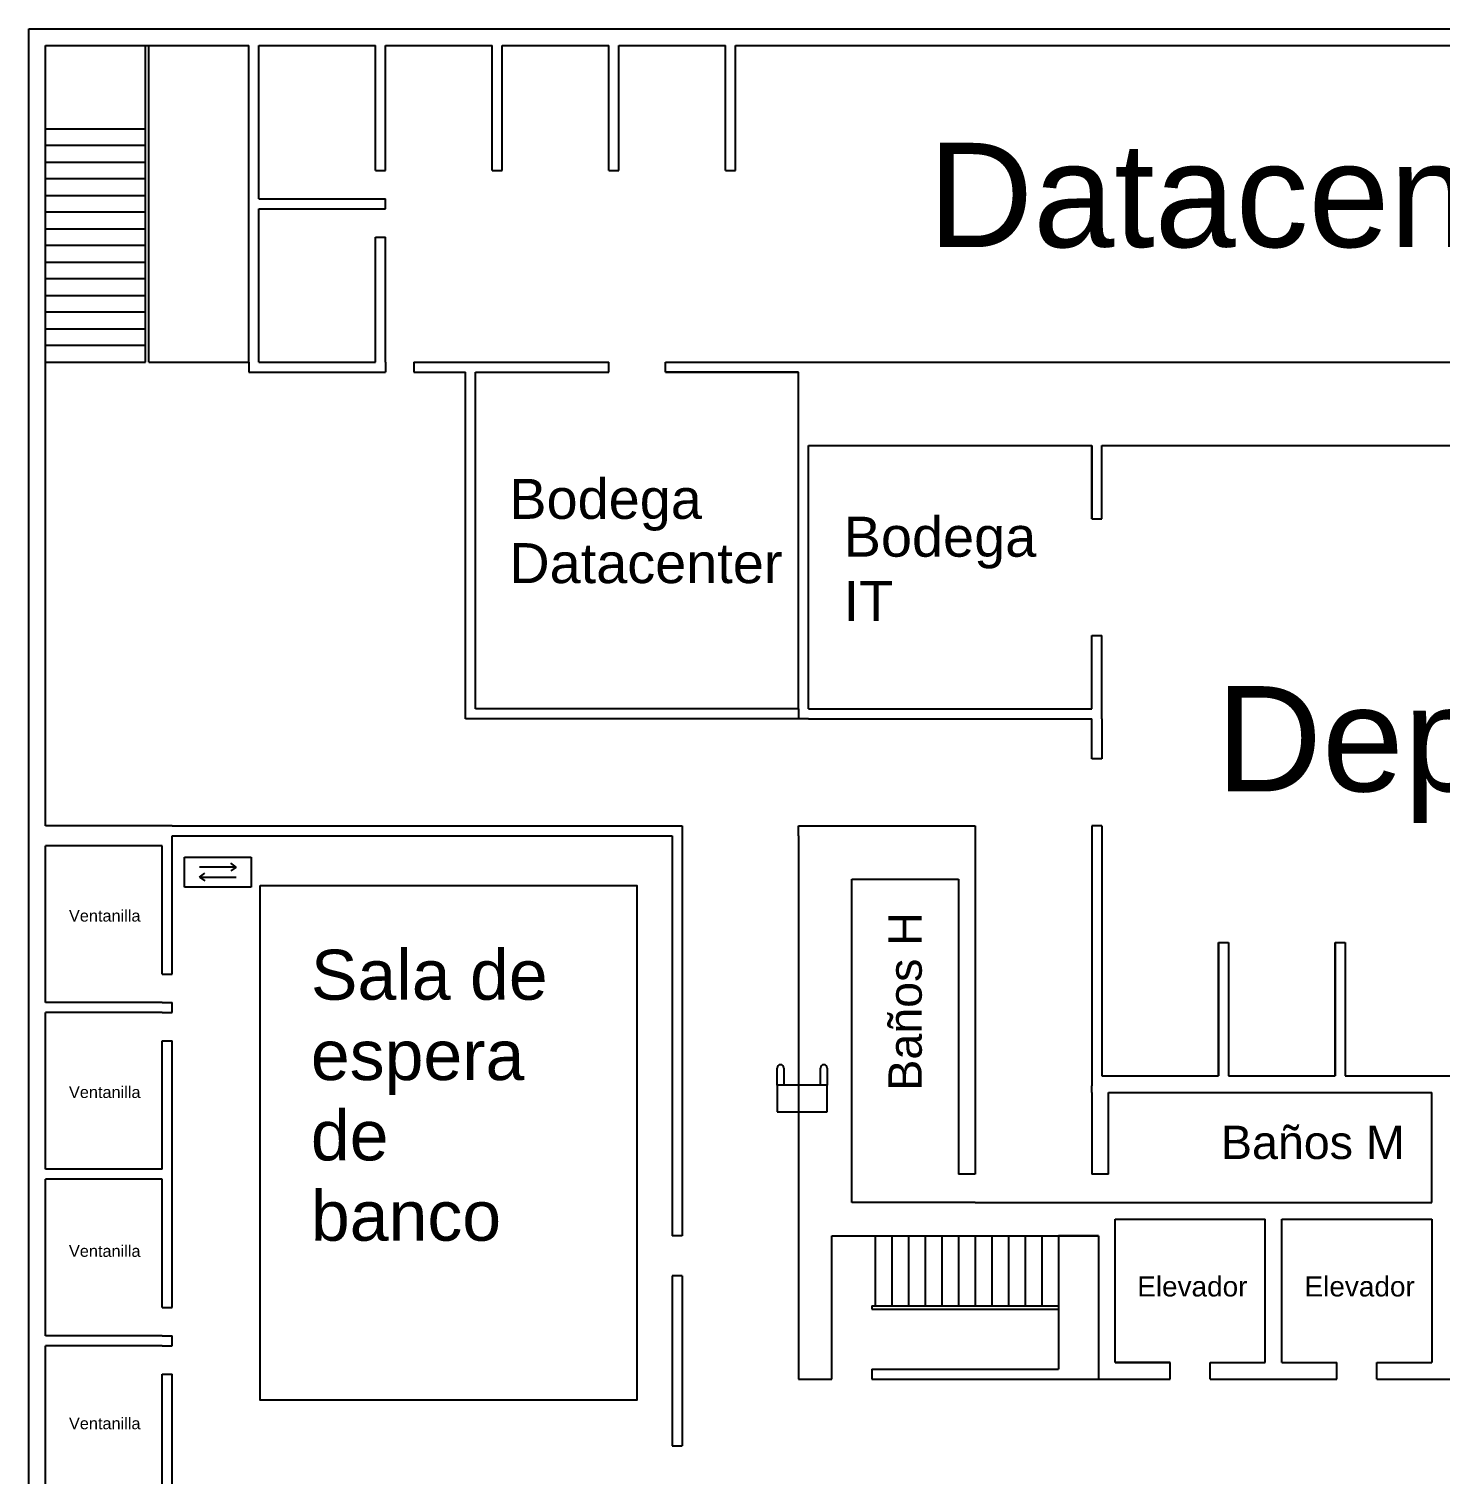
# Model space of a CAD drawing. Header units: millimetres. Extents: x 241 to 740, y 2361 to 4836.
# Drawn here: x 241.21 to 283.56, y 2402.19 to 2445.54 of the extents above; entities that cross this region are included whole.
import ezdxf

# ---------------------------------------------------------------- set-up
doc = ezdxf.new("R2010")
doc.units = ezdxf.units.MM
for name, color, linetype in [('DefaultNetwork', 100, 'Continuous'), ('DefaultTags', 7, 'Continuous'), ('DefaultWalls', 5, 'Continuous'), ('F1', 5, 'Continuous')]:
    doc.layers.add(name, color=color, linetype=linetype)
doc.styles.get("Standard").update_dxf_attribs({"font": 'arial.ttf'})

msp = doc.modelspace()

# ---------------------------------------------------------------- linework, layer by layer
at = {"layer": 'DefaultNetwork', "color": 6}
for p, q in [((245.873, 2419.801), (245.873, 2420.701)), ((245.873, 2420.701), (247.873, 2420.701)), ((247.873, 2420.701), (247.873, 2419.801)), ((247.423, 2420.401), (246.323, 2420.401)), ((247.423, 2420.401), (247.262, 2420.52)), ((247.423, 2420.401), (247.262, 2420.283)), ((247.873, 2419.801), (245.873, 2419.801)), ((246.323, 2420.101), (246.484, 2420.22)), ((246.323, 2420.101), (247.423, 2420.101)), ((246.323, 2420.101), (246.484, 2419.983))]:
    msp.add_line(p, q, dxfattribs=at)
at = {"layer": 'DefaultNetwork'}
for p, q in [((263.663, 2413.853), (263.663, 2414.371)), ((263.863, 2414.371), (263.863, 2413.853)), ((264.963, 2413.853), (264.963, 2414.371)), ((265.163, 2414.371), (265.163, 2413.853)), ((263.663, 2413.853), (263.663, 2413.053)), ((265.163, 2413.853), (263.663, 2413.853)), ((265.163, 2413.053), (265.163, 2413.853)), ((263.663, 2413.053), (265.163, 2413.053))]:
    msp.add_line(p, q, dxfattribs=at)
for centre in [(263.763, 2414.371), (265.063, 2414.371)]:
    msp.add_arc(centre, 0.1, 0, 180, dxfattribs=at)
at = {"layer": 'DefaultWalls'}
for p, q in [((241.207, 2445.541), (441.207, 2445.541)), ((241.207, 2360.541), (241.207, 2445.541)), ((241.207, 2445.541), (441.207, 2445.541)), ((241.207, 2360.541), (241.207, 2445.541)), ((241.207, 2445.541), (441.207, 2445.541)), ((241.207, 2360.541), (241.207, 2445.541)), ((241.207, 2445.541), (441.207, 2445.541)), ((241.207, 2360.541), (241.207, 2445.541)), ((241.707, 2445.041), (247.807, 2445.041)), ((241.707, 2421.641), (241.707, 2445.041)), ((241.707, 2445.041), (247.807, 2445.041)), ((241.707, 2421.641), (241.707, 2445.041)), ((241.707, 2445.041), (247.807, 2445.041)), ((241.707, 2421.641), (241.707, 2445.041)), ((241.707, 2445.041), (247.807, 2445.041)), ((244.707, 2435.541), (244.707, 2445.041)), ((244.707, 2435.541), (244.707, 2445.041)), ((244.707, 2435.541), (244.707, 2445.041)), ((244.707, 2435.541), (244.707, 2445.041)), ((244.807, 2435.541), (244.807, 2445.041)), ((244.807, 2435.541), (244.807, 2445.041)), ((244.807, 2435.541), (244.807, 2445.041)), ((244.807, 2435.541), (244.807, 2445.041)), ((247.807, 2435.541), (247.807, 2445.041)), ((247.807, 2435.541), (247.807, 2445.041)), ((247.807, 2435.541), (247.807, 2445.041)), ((247.807, 2435.541), (247.807, 2445.041)), ((241.707, 2442.041), (241.707, 2442.541)), ((241.707, 2442.541), (244.707, 2442.541)), ((241.707, 2442.041), (241.707, 2442.541)), ((241.707, 2442.541), (244.707, 2442.541)), ((241.707, 2442.041), (241.707, 2442.541)), ((241.707, 2442.541), (244.707, 2442.541)), ((241.707, 2442.041), (241.707, 2442.541)), ((241.707, 2442.541), (244.707, 2442.541)), ((244.707, 2442.041), (241.707, 2442.041)), ((244.707, 2442.041), (241.707, 2442.041)), ((244.707, 2442.041), (241.707, 2442.041)), ((244.707, 2442.041), (241.707, 2442.041)), ((244.707, 2441.541), (244.707, 2442.041)), ((244.707, 2441.541), (244.707, 2442.041)), ((244.707, 2441.541), (244.707, 2442.041)), ((244.707, 2441.541), (244.707, 2442.041)), ((241.707, 2441.041), (241.707, 2441.541)), ((241.707, 2441.541), (244.707, 2441.541)), ((241.707, 2441.041), (241.707, 2441.541)), ((241.707, 2441.541), (244.707, 2441.541)), ((241.707, 2441.041), (241.707, 2441.541)), ((241.707, 2441.541), (244.707, 2441.541)), ((241.707, 2441.041), (241.707, 2441.541)), ((241.707, 2441.541), (244.707, 2441.541)), ((244.707, 2441.041), (241.707, 2441.041)), ((244.707, 2441.041), (241.707, 2441.041)), ((244.707, 2441.041), (241.707, 2441.041)), ((244.707, 2441.041), (241.707, 2441.041)), ((244.707, 2440.541), (244.707, 2441.041)), ((244.707, 2441.041), (244.707, 2441.041)), ((244.707, 2440.541), (244.707, 2441.041)), ((244.707, 2441.041), (244.707, 2441.041)), ((244.707, 2440.541), (244.707, 2441.041)), ((244.707, 2441.041), (244.707, 2441.041)), ((244.707, 2440.541), (244.707, 2441.041)), ((244.707, 2441.041), (244.707, 2441.041)), ((241.707, 2440.041), (241.707, 2440.541)), ((241.707, 2440.541), (241.707, 2440.541)), ((241.707, 2440.541), (244.707, 2440.541)), ((241.707, 2440.041), (241.707, 2440.541)), ((241.707, 2440.541), (241.707, 2440.541)), ((241.707, 2440.541), (244.707, 2440.541)), ((241.707, 2440.041), (241.707, 2440.541)), ((241.707, 2440.541), (241.707, 2440.541)), ((241.707, 2440.541), (244.707, 2440.541)), ((241.707, 2440.041), (241.707, 2440.541)), ((241.707, 2440.541), (241.707, 2440.541)), ((241.707, 2440.541), (244.707, 2440.541)), ((244.707, 2440.541), (244.707, 2440.541)), ((244.707, 2440.541), (244.707, 2440.541)), ((244.707, 2440.541), (244.707, 2440.541)), ((244.707, 2440.541), (244.707, 2440.541)), ((244.707, 2440.041), (241.707, 2440.041)), ((244.707, 2440.041), (241.707, 2440.041)), ((244.707, 2440.041), (241.707, 2440.041)), ((244.707, 2440.041), (241.707, 2440.041)), ((244.707, 2439.541), (244.707, 2440.041)), ((244.707, 2439.541), (244.707, 2440.041)), ((244.707, 2439.541), (244.707, 2440.041)), ((244.707, 2439.541), (244.707, 2440.041)), ((241.707, 2439.041), (241.707, 2439.541)), ((241.707, 2439.541), (244.707, 2439.541)), ((241.707, 2439.041), (241.707, 2439.541)), ((241.707, 2439.541), (244.707, 2439.541)), ((241.707, 2439.041), (241.707, 2439.541)), ((241.707, 2439.541), (244.707, 2439.541)), ((241.707, 2439.041), (241.707, 2439.541)), ((241.707, 2439.541), (244.707, 2439.541)), ((244.707, 2439.041), (241.707, 2439.041)), ((244.707, 2439.041), (241.707, 2439.041)), ((244.707, 2439.041), (241.707, 2439.041)), ((244.707, 2439.041), (241.707, 2439.041)), ((244.707, 2438.541), (244.707, 2439.041)), ((244.707, 2438.541), (244.707, 2439.041)), ((244.707, 2438.541), (244.707, 2439.041)), ((244.707, 2438.541), (244.707, 2439.041)), ((241.707, 2438.041), (241.707, 2438.541)), ((241.707, 2438.541), (244.707, 2438.541)), ((241.707, 2438.041), (241.707, 2438.541)), ((241.707, 2438.541), (244.707, 2438.541)), ((241.707, 2438.041), (241.707, 2438.541)), ((241.707, 2438.541), (244.707, 2438.541)), ((241.707, 2438.041), (241.707, 2438.541)), ((241.707, 2438.541), (244.707, 2438.541)), ((244.707, 2438.041), (241.707, 2438.041)), ((244.707, 2438.041), (241.707, 2438.041)), ((244.707, 2438.041), (241.707, 2438.041)), ((244.707, 2438.041), (241.707, 2438.041)), ((244.707, 2437.541), (244.707, 2438.041)), ((244.707, 2437.541), (244.707, 2438.041)), ((244.707, 2437.541), (244.707, 2438.041)), ((244.707, 2437.541), (244.707, 2438.041)), ((241.707, 2437.041), (241.707, 2437.541)), ((241.707, 2437.541), (244.707, 2437.541)), ((241.707, 2437.041), (241.707, 2437.541)), ((241.707, 2437.541), (244.707, 2437.541)), ((241.707, 2437.041), (241.707, 2437.541)), ((241.707, 2437.541), (244.707, 2437.541)), ((241.707, 2437.041), (241.707, 2437.541)), ((241.707, 2437.541), (244.707, 2437.541)), ((244.707, 2437.041), (241.707, 2437.041)), ((244.707, 2437.041), (241.707, 2437.041)), ((244.707, 2437.041), (241.707, 2437.041)), ((244.707, 2437.041), (241.707, 2437.041)), ((244.707, 2436.541), (244.707, 2437.041)), ((244.707, 2436.541), (244.707, 2437.041)), ((244.707, 2436.541), (244.707, 2437.041)), ((244.707, 2436.541), (244.707, 2437.041)), ((241.707, 2436.041), (241.707, 2436.541)), ((241.707, 2436.541), (244.707, 2436.541)), ((241.707, 2436.041), (241.707, 2436.541)), ((241.707, 2436.541), (244.707, 2436.541)), ((241.707, 2436.041), (241.707, 2436.541)), ((241.707, 2436.541), (244.707, 2436.541)), ((241.707, 2436.041), (241.707, 2436.541)), ((241.707, 2436.541), (244.707, 2436.541)), ((244.707, 2436.041), (241.707, 2436.041)), ((244.707, 2436.041), (241.707, 2436.041)), ((244.707, 2436.041), (241.707, 2436.041)), ((244.707, 2436.041), (241.707, 2436.041)), ((244.707, 2435.541), (244.707, 2436.041)), ((244.707, 2435.541), (244.707, 2436.041)), ((244.707, 2435.541), (244.707, 2436.041)), ((244.707, 2435.541), (244.707, 2436.041)), ((241.707, 2435.541), (244.707, 2435.541)), ((241.707, 2435.541), (244.707, 2435.541)), ((241.707, 2435.541), (244.707, 2435.541)), ((241.707, 2435.541), (244.707, 2435.541)), ((244.807, 2435.541), (247.807, 2435.541)), ((244.807, 2435.541), (247.807, 2435.541)), ((244.807, 2435.541), (247.807, 2435.541)), ((244.807, 2435.541), (247.807, 2435.541)), ((247.807, 2435.541), (247.807, 2435.241)), ((264.307, 2425.141), (264.307, 2433.041)), ((264.307, 2425.141), (264.307, 2433.041)), ((264.307, 2425.141), (264.307, 2433.041)), ((264.307, 2425.141), (264.307, 2433.041)), ((264.607, 2433.041), (273.107, 2433.041)), ((264.607, 2425.141), (264.607, 2433.041)), ((264.607, 2433.041), (273.107, 2433.041)), ((264.607, 2425.141), (264.607, 2433.041)), ((264.607, 2433.041), (273.107, 2433.041)), ((264.607, 2425.141), (264.607, 2433.041)), ((264.607, 2433.041), (273.107, 2433.041)), ((264.607, 2425.141), (264.607, 2433.041)), ((273.107, 2430.841), (273.107, 2433.041)), ((273.107, 2433.041), (273.107, 2430.841)), ((273.107, 2430.841), (273.107, 2433.041)), ((273.107, 2433.041), (273.107, 2430.841)), ((273.107, 2430.841), (273.107, 2433.041)), ((273.107, 2433.041), (273.107, 2430.841)), ((273.107, 2430.841), (273.107, 2433.041)), ((273.107, 2433.041), (273.107, 2430.841)), ((273.407, 2433.041), (287.407, 2433.041)), ((273.407, 2430.841), (273.407, 2433.041)), ((273.407, 2433.041), (287.407, 2433.041)), ((273.407, 2430.841), (273.407, 2433.041)), ((273.407, 2433.041), (287.407, 2433.041)), ((273.407, 2430.841), (273.407, 2433.041)), ((273.407, 2433.041), (287.407, 2433.041)), ((273.407, 2430.841), (273.407, 2433.041)), ((273.107, 2430.841), (273.107, 2430.841)), ((273.107, 2430.841), (273.407, 2430.841)), ((273.107, 2430.841), (273.107, 2430.841)), ((273.107, 2430.841), (273.407, 2430.841)), ((273.107, 2430.841), (273.107, 2430.841)), ((273.107, 2430.841), (273.407, 2430.841)), ((273.107, 2430.841), (273.107, 2430.841)), ((273.107, 2430.841), (273.407, 2430.841)), ((273.107, 2425.141), (273.107, 2427.341)), ((273.107, 2425.141), (273.107, 2427.341)), ((273.107, 2427.341), (273.407, 2427.341)), ((273.107, 2425.141), (273.107, 2427.341)), ((273.107, 2425.141), (273.107, 2427.341)), ((273.107, 2427.341), (273.407, 2427.341)), ((273.107, 2425.141), (273.107, 2427.341)), ((273.107, 2425.141), (273.107, 2427.341)), ((273.107, 2427.341), (273.407, 2427.341)), ((273.107, 2425.141), (273.107, 2427.341)), ((273.107, 2425.141), (273.107, 2427.341)), ((273.107, 2427.341), (273.407, 2427.341)), ((273.407, 2425.141), (273.407, 2427.341)), ((273.407, 2425.141), (273.407, 2427.341)), ((273.407, 2425.141), (273.407, 2427.341)), ((273.407, 2425.141), (273.407, 2427.341)), ((264.307, 2425.141), (264.307, 2424.841)), ((264.607, 2425.141), (269.607, 2425.141)), ((264.607, 2425.141), (269.607, 2425.141)), ((264.607, 2425.141), (269.607, 2425.141)), ((264.607, 2425.141), (269.607, 2425.141)), ((269.607, 2425.141), (273.107, 2425.141)), ((269.607, 2425.141), (273.107, 2425.141)), ((269.607, 2425.141), (273.107, 2425.141)), ((269.607, 2425.141), (273.107, 2425.141)), ((273.407, 2424.841), (273.407, 2425.141)), ((273.407, 2424.841), (273.407, 2425.141)), ((273.407, 2424.841), (273.407, 2425.141)), ((273.407, 2424.841), (273.407, 2425.141)), ((264.607, 2424.841), (264.307, 2424.841)), ((264.607, 2424.841), (264.307, 2424.841)), ((264.607, 2424.841), (264.307, 2424.841)), ((264.607, 2424.841), (264.307, 2424.841)), ((264.607, 2424.841), (269.607, 2424.841)), ((264.607, 2424.841), (269.607, 2424.841)), ((264.607, 2424.841), (269.607, 2424.841)), ((264.607, 2424.841), (269.607, 2424.841)), ((269.607, 2424.841), (273.107, 2424.841)), ((269.607, 2424.841), (273.107, 2424.841)), ((269.607, 2424.841), (273.107, 2424.841)), ((269.607, 2424.841), (273.107, 2424.841)), ((273.107, 2423.641), (273.107, 2424.841)), ((273.107, 2423.641), (273.107, 2424.841)), ((273.107, 2423.641), (273.107, 2424.841)), ((273.107, 2423.641), (273.107, 2424.841)), ((273.407, 2424.841), (273.407, 2423.641)), ((273.407, 2424.841), (273.407, 2423.641)), ((273.407, 2424.841), (273.407, 2423.641)), ((273.407, 2424.841), (273.407, 2423.641)), ((273.407, 2423.641), (273.107, 2423.641)), ((273.407, 2423.641), (273.107, 2423.641)), ((273.407, 2423.641), (273.107, 2423.641)), ((273.407, 2423.641), (273.107, 2423.641)), ((245.507, 2421.641), (241.707, 2421.641)), ((245.507, 2421.641), (241.707, 2421.641)), ((245.507, 2421.641), (241.707, 2421.641)), ((245.507, 2421.641), (241.707, 2421.641)), ((245.507, 2421.641), (260.507, 2421.641)), ((245.507, 2421.641), (260.507, 2421.641)), ((245.507, 2421.641), (260.507, 2421.641)), ((245.507, 2421.641), (260.507, 2421.641)), ((260.507, 2421.641), (260.807, 2421.641)), ((260.507, 2421.641), (260.807, 2421.641)), ((260.507, 2421.641), (260.807, 2421.641)), ((260.507, 2421.641), (260.807, 2421.641)), ((260.807, 2421.641), (260.807, 2421.641)), ((260.807, 2421.641), (260.807, 2421.341)), ((260.807, 2421.641), (260.807, 2421.641)), ((260.807, 2421.641), (260.807, 2421.341)), ((260.807, 2421.641), (260.807, 2421.641)), ((260.807, 2421.641), (260.807, 2421.341)), ((260.807, 2421.641), (260.807, 2421.641)), ((260.807, 2421.641), (260.807, 2421.341)), ((264.307, 2421.341), (264.307, 2421.641)), ((264.307, 2421.641), (264.607, 2421.641)), ((264.307, 2421.341), (264.307, 2421.641)), ((264.307, 2421.641), (264.607, 2421.641)), ((264.307, 2421.341), (264.307, 2421.641)), ((264.307, 2421.641), (264.607, 2421.641)), ((264.307, 2421.341), (264.307, 2421.641)), ((264.307, 2421.641), (264.607, 2421.641)), ((264.607, 2421.641), (269.607, 2421.641)), ((264.607, 2421.641), (269.607, 2421.641)), ((264.607, 2421.641), (269.607, 2421.641)), ((264.607, 2421.641), (269.607, 2421.641)), ((269.607, 2421.641), (269.607, 2411.191)), ((269.607, 2421.641), (269.607, 2411.191)), ((269.607, 2421.641), (269.607, 2411.191)), ((269.607, 2421.641), (269.607, 2411.191)), ((273.107, 2421.641), (273.107, 2413.841)), ((273.407, 2421.641), (273.107, 2421.641)), ((273.107, 2421.641), (273.107, 2413.841)), ((273.407, 2421.641), (273.107, 2421.641)), ((273.107, 2421.641), (273.107, 2413.841)), ((273.407, 2421.641), (273.107, 2421.641)), ((273.107, 2421.641), (273.107, 2413.841)), ((273.407, 2421.641), (273.107, 2421.641)), ((273.407, 2421.641), (273.407, 2414.141)), ((273.407, 2421.641), (273.407, 2414.141)), ((273.407, 2421.641), (273.407, 2414.141)), ((273.407, 2421.641), (273.407, 2414.141)), ((245.507, 2417.191), (245.507, 2421.341)), ((245.507, 2421.341), (260.507, 2421.341)), ((245.507, 2417.191), (245.507, 2421.341)), ((245.507, 2421.341), (260.507, 2421.341)), ((245.507, 2417.191), (245.507, 2421.341)), ((245.507, 2421.341), (260.507, 2421.341)), ((245.507, 2417.191), (245.507, 2421.341)), ((245.507, 2421.341), (260.507, 2421.341)), ((260.507, 2421.341), (260.507, 2409.341)), ((260.507, 2421.341), (260.507, 2409.341)), ((260.507, 2421.341), (260.507, 2409.341)), ((260.507, 2421.341), (260.507, 2409.341)), ((260.807, 2421.341), (260.807, 2409.341)), ((260.807, 2421.341), (260.807, 2409.341)), ((260.807, 2421.341), (260.807, 2409.341)), ((260.807, 2421.341), (260.807, 2409.341)), ((264.307, 2421.341), (264.307, 2405.041)), ((264.307, 2421.341), (264.307, 2405.041)), ((264.307, 2421.341), (264.307, 2405.041)), ((264.307, 2421.341), (264.307, 2405.041)), ((241.707, 2416.341), (241.707, 2421.041)), ((245.207, 2421.041), (241.707, 2421.041)), ((241.707, 2416.341), (241.707, 2421.041)), ((245.207, 2421.041), (241.707, 2421.041)), ((241.707, 2416.341), (241.707, 2421.041)), ((245.207, 2421.041), (241.707, 2421.041)), ((241.707, 2416.341), (241.707, 2421.041)), ((245.207, 2421.041), (241.707, 2421.041)), ((245.207, 2417.191), (245.207, 2421.041)), ((245.207, 2417.191), (245.207, 2421.041)), ((245.207, 2417.191), (245.207, 2421.041)), ((245.207, 2417.191), (245.207, 2421.041)), ((265.907, 2420.041), (269.107, 2420.041)), ((265.907, 2410.341), (265.907, 2420.041)), ((265.907, 2420.041), (269.107, 2420.041)), ((265.907, 2410.341), (265.907, 2420.041)), ((265.907, 2420.041), (269.107, 2420.041)), ((265.907, 2410.341), (265.907, 2420.041)), ((265.907, 2420.041), (269.107, 2420.041)), ((265.907, 2410.341), (265.907, 2420.041)), ((269.107, 2420.041), (269.107, 2411.191)), ((269.107, 2420.041), (269.107, 2411.191)), ((269.107, 2420.041), (269.107, 2411.191)), ((269.107, 2420.041), (269.107, 2411.191)), ((276.907, 2418.141), (276.907, 2414.141)), ((276.907, 2414.141), (276.907, 2418.141)), ((276.907, 2418.141), (277.207, 2418.141)), ((276.907, 2418.141), (276.907, 2414.141)), ((276.907, 2414.141), (276.907, 2418.141)), ((276.907, 2418.141), (277.207, 2418.141)), ((276.907, 2418.141), (276.907, 2414.141)), ((276.907, 2414.141), (276.907, 2418.141)), ((276.907, 2418.141), (277.207, 2418.141)), ((276.907, 2418.141), (276.907, 2414.141)), ((276.907, 2414.141), (276.907, 2418.141)), ((276.907, 2418.141), (277.207, 2418.141)), ((277.207, 2418.141), (277.207, 2414.141)), ((277.207, 2418.141), (277.207, 2414.141)), ((277.207, 2418.141), (277.207, 2414.141)), ((277.207, 2418.141), (277.207, 2414.141)), ((280.407, 2418.141), (280.407, 2414.141)), ((280.407, 2414.141), (280.407, 2418.141)), ((280.407, 2418.141), (280.707, 2418.141)), ((280.407, 2418.141), (280.407, 2414.141)), ((280.407, 2414.141), (280.407, 2418.141)), ((280.407, 2418.141), (280.707, 2418.141)), ((280.407, 2418.141), (280.407, 2414.141)), ((280.407, 2414.141), (280.407, 2418.141)), ((280.407, 2418.141), (280.707, 2418.141)), ((280.407, 2418.141), (280.407, 2414.141)), ((280.407, 2414.141), (280.407, 2418.141)), ((280.407, 2418.141), (280.707, 2418.141)), ((280.707, 2418.141), (280.707, 2414.141)), ((280.707, 2418.141), (280.707, 2414.141)), ((280.707, 2418.141), (280.707, 2414.141)), ((280.707, 2418.141), (280.707, 2414.141)), ((245.207, 2417.191), (245.507, 2417.191)), ((245.207, 2417.191), (245.507, 2417.191)), ((245.207, 2417.191), (245.507, 2417.191)), ((245.207, 2417.191), (245.507, 2417.191)), ((245.207, 2416.341), (241.707, 2416.341)), ((245.207, 2416.341), (241.707, 2416.341)), ((245.207, 2416.341), (241.707, 2416.341)), ((245.207, 2416.341), (241.707, 2416.341)), ((245.207, 2416.341), (241.707, 2416.341)), ((245.207, 2416.341), (241.707, 2416.341)), ((245.207, 2416.341), (241.707, 2416.341)), ((245.207, 2416.341), (241.707, 2416.341)), ((245.207, 2416.341), (245.507, 2416.341)), ((245.207, 2416.341), (245.507, 2416.341)), ((245.207, 2416.341), (245.507, 2416.341)), ((245.207, 2416.341), (245.507, 2416.341)), ((245.507, 2416.041), (245.507, 2416.341)), ((245.507, 2416.041), (245.507, 2416.341)), ((245.507, 2416.041), (245.507, 2416.341)), ((245.507, 2416.041), (245.507, 2416.341)), ((241.707, 2411.341), (241.707, 2416.041)), ((245.207, 2416.041), (241.707, 2416.041)), ((241.707, 2411.341), (241.707, 2416.041)), ((245.207, 2416.041), (241.707, 2416.041)), ((241.707, 2411.341), (241.707, 2416.041)), ((245.207, 2416.041), (241.707, 2416.041)), ((241.707, 2411.341), (241.707, 2416.041)), ((245.207, 2416.041), (241.707, 2416.041)), ((245.207, 2416.041), (245.507, 2416.041)), ((245.207, 2416.041), (245.507, 2416.041)), ((245.207, 2416.041), (245.507, 2416.041)), ((245.207, 2416.041), (245.507, 2416.041)), ((245.207, 2411.341), (245.207, 2415.191)), ((245.207, 2415.191), (245.507, 2415.191)), ((245.207, 2411.341), (245.207, 2415.191)), ((245.207, 2415.191), (245.507, 2415.191)), ((245.207, 2411.341), (245.207, 2415.191)), ((245.207, 2415.191), (245.507, 2415.191)), ((245.207, 2411.341), (245.207, 2415.191)), ((245.207, 2415.191), (245.507, 2415.191)), ((245.507, 2411.041), (245.507, 2415.191)), ((245.507, 2411.041), (245.507, 2415.191)), ((245.507, 2411.041), (245.507, 2415.191)), ((245.507, 2411.041), (245.507, 2415.191)), ((273.107, 2413.641), (273.107, 2413.841)), ((273.107, 2413.641), (273.107, 2413.841)), ((273.107, 2413.641), (273.107, 2413.841)), ((273.107, 2413.641), (273.107, 2413.841)), ((273.407, 2414.141), (276.907, 2414.141)), ((273.407, 2414.141), (276.907, 2414.141)), ((273.407, 2414.141), (276.907, 2414.141)), ((273.407, 2414.141), (276.907, 2414.141)), ((277.207, 2414.141), (280.407, 2414.141)), ((277.207, 2414.141), (280.407, 2414.141)), ((277.207, 2414.141), (280.407, 2414.141)), ((277.207, 2414.141), (280.407, 2414.141)), ((280.707, 2414.141), (283.907, 2414.141)), ((280.707, 2414.141), (283.907, 2414.141)), ((280.707, 2414.141), (283.907, 2414.141)), ((280.707, 2414.141), (283.907, 2414.141)), ((273.107, 2413.641), (273.107, 2411.191)), ((273.107, 2413.641), (273.107, 2411.191)), ((273.107, 2413.641), (273.107, 2411.191)), ((273.107, 2413.641), (273.107, 2411.191)), ((273.607, 2413.641), (283.307, 2413.641)), ((273.607, 2411.191), (273.607, 2413.641)), ((273.607, 2413.641), (283.307, 2413.641)), ((273.607, 2411.191), (273.607, 2413.641)), ((273.607, 2413.641), (283.307, 2413.641)), ((273.607, 2411.191), (273.607, 2413.641)), ((273.607, 2413.641), (283.307, 2413.641)), ((273.607, 2411.191), (273.607, 2413.641)), ((283.307, 2410.341), (283.307, 2413.641)), ((283.307, 2410.341), (283.307, 2413.641)), ((283.307, 2410.341), (283.307, 2413.641)), ((283.307, 2410.341), (283.307, 2413.641)), ((245.207, 2411.341), (241.707, 2411.341)), ((245.207, 2411.341), (241.707, 2411.341)), ((245.207, 2411.341), (241.707, 2411.341)), ((245.207, 2411.341), (241.707, 2411.341)), ((245.207, 2411.341), (241.707, 2411.341)), ((245.207, 2411.341), (241.707, 2411.341)), ((245.207, 2411.341), (241.707, 2411.341)), ((245.207, 2411.341), (241.707, 2411.341)), ((245.507, 2407.191), (245.507, 2411.341)), ((245.507, 2407.191), (245.507, 2411.341)), ((245.507, 2407.191), (245.507, 2411.341)), ((245.507, 2407.191), (245.507, 2411.341)), ((269.607, 2411.191), (269.107, 2411.191)), ((269.607, 2411.191), (269.107, 2411.191)), ((269.607, 2411.191), (269.107, 2411.191)), ((269.607, 2411.191), (269.107, 2411.191)), ((273.607, 2411.191), (273.107, 2411.191)), ((273.607, 2411.191), (273.107, 2411.191)), ((273.607, 2411.191), (273.107, 2411.191)), ((273.607, 2411.191), (273.107, 2411.191)), ((273.607, 2411.191), (273.607, 2411.191)), ((273.607, 2411.191), (273.607, 2411.191)), ((273.607, 2411.191), (273.607, 2411.191)), ((273.607, 2411.191), (273.607, 2411.191)), ((241.707, 2406.341), (241.707, 2411.041)), ((245.207, 2411.041), (241.707, 2411.041)), ((245.207, 2411.041), (241.707, 2411.041)), ((241.707, 2406.341), (241.707, 2411.041)), ((245.207, 2411.041), (241.707, 2411.041)), ((245.207, 2411.041), (241.707, 2411.041)), ((241.707, 2406.341), (241.707, 2411.041)), ((245.207, 2411.041), (241.707, 2411.041)), ((245.207, 2411.041), (241.707, 2411.041)), ((241.707, 2406.341), (241.707, 2411.041)), ((245.207, 2411.041), (241.707, 2411.041)), ((245.207, 2411.041), (241.707, 2411.041)), ((245.207, 2407.191), (245.207, 2411.041)), ((245.207, 2407.191), (245.207, 2411.041)), ((245.207, 2407.191), (245.207, 2411.041)), ((245.207, 2407.191), (245.207, 2411.041)), ((266.107, 2410.341), (265.907, 2410.341)), ((266.107, 2410.341), (265.907, 2410.341)), ((266.107, 2410.341), (265.907, 2410.341)), ((266.107, 2410.341), (265.907, 2410.341)), ((269.607, 2410.341), (266.107, 2410.341)), ((269.607, 2410.341), (266.107, 2410.341)), ((269.607, 2410.341), (266.107, 2410.341)), ((269.607, 2410.341), (266.107, 2410.341)), ((269.607, 2410.341), (283.307, 2410.341)), ((269.607, 2410.341), (283.307, 2410.341)), ((269.607, 2410.341), (283.307, 2410.341)), ((269.607, 2410.341), (283.307, 2410.341)), ((273.807, 2405.541), (273.807, 2409.841)), ((273.807, 2409.841), (278.307, 2409.841)), ((273.807, 2405.541), (273.807, 2409.841)), ((273.807, 2409.841), (278.307, 2409.841)), ((273.807, 2405.541), (273.807, 2409.841)), ((273.807, 2409.841), (278.307, 2409.841)), ((273.807, 2405.541), (273.807, 2409.841)), ((273.807, 2409.841), (278.307, 2409.841)), ((278.307, 2405.541), (278.307, 2409.841)), ((278.307, 2405.541), (278.307, 2409.841)), ((278.307, 2405.541), (278.307, 2409.841)), ((278.307, 2405.541), (278.307, 2409.841)), ((278.807, 2405.541), (278.807, 2409.841)), ((278.807, 2409.841), (283.307, 2409.841)), ((278.807, 2405.541), (278.807, 2409.841)), ((278.807, 2409.841), (283.307, 2409.841)), ((278.807, 2405.541), (278.807, 2409.841)), ((278.807, 2409.841), (283.307, 2409.841)), ((278.807, 2405.541), (278.807, 2409.841)), ((278.807, 2409.841), (283.307, 2409.841)), ((283.307, 2409.841), (283.307, 2405.541)), ((283.307, 2409.841), (283.307, 2405.541)), ((283.307, 2409.841), (283.307, 2405.541)), ((283.307, 2409.841), (283.307, 2405.541)), ((260.807, 2409.341), (260.507, 2409.341)), ((260.807, 2409.341), (260.507, 2409.341)), ((260.807, 2409.341), (260.507, 2409.341)), ((260.807, 2409.341), (260.507, 2409.341)), ((265.307, 2405.041), (265.307, 2409.341)), ((265.307, 2409.341), (273.307, 2409.341)), ((265.307, 2405.041), (265.307, 2409.341)), ((265.307, 2409.341), (273.307, 2409.341)), ((265.307, 2405.041), (265.307, 2409.341)), ((265.307, 2409.341), (273.307, 2409.341)), ((265.307, 2405.041), (265.307, 2409.341)), ((265.307, 2409.341), (273.307, 2409.341)), ((266.507, 2409.341), (266.907, 2409.341)), ((266.507, 2409.341), (266.907, 2409.341)), ((266.507, 2409.341), (266.907, 2409.341)), ((266.507, 2409.341), (266.907, 2409.341)), ((266.607, 2409.341), (266.607, 2407.241)), ((266.607, 2409.341), (266.607, 2407.241)), ((266.607, 2409.341), (266.607, 2407.241)), ((266.607, 2409.341), (266.607, 2407.241)), ((267.107, 2409.341), (267.107, 2407.241)), ((267.107, 2409.341), (267.107, 2407.241)), ((267.107, 2409.341), (267.107, 2407.241)), ((267.107, 2409.341), (267.107, 2407.241)), ((267.307, 2409.341), (267.707, 2409.341)), ((267.307, 2409.341), (267.707, 2409.341)), ((267.307, 2409.341), (267.707, 2409.341)), ((267.307, 2409.341), (267.707, 2409.341)), ((267.607, 2409.341), (267.607, 2407.241)), ((267.607, 2409.341), (267.607, 2407.241)), ((267.607, 2409.341), (267.607, 2407.241)), ((267.607, 2409.341), (267.607, 2407.241)), ((268.107, 2409.341), (268.107, 2407.241)), ((268.107, 2409.341), (268.507, 2409.341)), ((268.107, 2409.341), (268.107, 2407.241)), ((268.107, 2409.341), (268.507, 2409.341)), ((268.107, 2409.341), (268.107, 2407.241)), ((268.107, 2409.341), (268.507, 2409.341)), ((268.107, 2409.341), (268.107, 2407.241)), ((268.107, 2409.341), (268.507, 2409.341)), ((268.607, 2409.341), (268.607, 2407.241)), ((268.607, 2409.341), (268.607, 2407.241)), ((268.607, 2409.341), (268.607, 2407.241)), ((268.607, 2409.341), (268.607, 2407.241)), ((268.907, 2409.341), (269.307, 2409.341)), ((268.907, 2409.341), (269.307, 2409.341)), ((268.907, 2409.341), (269.307, 2409.341)), ((268.907, 2409.341), (269.307, 2409.341)), ((269.107, 2409.341), (269.107, 2407.241)), ((269.107, 2409.341), (269.107, 2407.241)), ((269.107, 2409.341), (269.107, 2407.241)), ((269.107, 2409.341), (269.107, 2407.241)), ((269.607, 2409.341), (269.607, 2407.241)), ((269.607, 2409.341), (269.607, 2407.241)), ((269.607, 2409.341), (269.607, 2407.241)), ((269.607, 2409.341), (269.607, 2407.241)), ((269.707, 2409.341), (270.107, 2409.341)), ((269.707, 2409.341), (270.107, 2409.341)), ((269.707, 2409.341), (270.107, 2409.341)), ((269.707, 2409.341), (270.107, 2409.341)), ((270.107, 2409.341), (270.107, 2407.241)), ((270.107, 2409.341), (270.107, 2407.241)), ((270.107, 2409.341), (270.107, 2407.241)), ((270.107, 2409.341), (270.107, 2407.241)), ((270.507, 2409.341), (270.907, 2409.341)), ((270.507, 2409.341), (270.907, 2409.341)), ((270.507, 2409.341), (270.907, 2409.341)), ((270.507, 2409.341), (270.907, 2409.341)), ((270.607, 2409.341), (270.607, 2407.241)), ((270.607, 2409.341), (270.607, 2407.241)), ((270.607, 2409.341), (270.607, 2407.241)), ((270.607, 2409.341), (270.607, 2407.241)), ((271.107, 2409.341), (271.107, 2407.241)), ((271.107, 2409.341), (271.107, 2407.241)), ((271.107, 2409.341), (271.107, 2407.241)), ((271.107, 2409.341), (271.107, 2407.241)), ((271.307, 2409.341), (271.307, 2409.341)), ((271.307, 2409.341), (271.707, 2409.341)), ((271.307, 2409.341), (271.307, 2409.341)), ((271.307, 2409.341), (271.707, 2409.341)), ((271.307, 2409.341), (271.307, 2409.341)), ((271.307, 2409.341), (271.707, 2409.341)), ((271.307, 2409.341), (271.307, 2409.341)), ((271.307, 2409.341), (271.707, 2409.341)), ((271.607, 2409.341), (271.607, 2407.241)), ((271.607, 2409.341), (271.607, 2407.241)), ((271.607, 2409.341), (271.607, 2407.241)), ((271.607, 2409.341), (271.607, 2407.241)), ((273.307, 2409.341), (272.107, 2409.341)), ((272.107, 2409.341), (272.107, 2405.341)), ((273.307, 2409.341), (272.107, 2409.341)), ((272.107, 2409.341), (272.107, 2405.341)), ((273.307, 2409.341), (272.107, 2409.341)), ((272.107, 2409.341), (272.107, 2405.341)), ((273.307, 2409.341), (272.107, 2409.341)), ((272.107, 2409.341), (272.107, 2405.341)), ((273.307, 2409.341), (273.307, 2405.041)), ((273.307, 2409.341), (273.307, 2405.041)), ((273.307, 2409.341), (273.307, 2405.041)), ((273.307, 2409.341), (273.307, 2405.041)), ((260.507, 2408.141), (260.507, 2403.041)), ((260.807, 2408.141), (260.507, 2408.141)), ((260.507, 2408.141), (260.507, 2403.041)), ((260.807, 2408.141), (260.507, 2408.141)), ((260.507, 2408.141), (260.507, 2403.041)), ((260.807, 2408.141), (260.507, 2408.141)), ((260.507, 2408.141), (260.507, 2403.041)), ((260.807, 2408.141), (260.507, 2408.141)), ((260.807, 2408.141), (260.807, 2403.041)), ((260.807, 2408.141), (260.807, 2403.041)), ((260.807, 2408.141), (260.807, 2403.041)), ((260.807, 2408.141), (260.807, 2403.041)), ((266.507, 2407.241), (272.107, 2407.241)), ((266.507, 2407.241), (266.507, 2407.141)), ((266.507, 2407.241), (272.107, 2407.241)), ((266.507, 2407.241), (266.507, 2407.141)), ((266.507, 2407.241), (272.107, 2407.241)), ((266.507, 2407.241), (266.507, 2407.141)), ((266.507, 2407.241), (272.107, 2407.241)), ((266.507, 2407.241), (266.507, 2407.141)), ((266.907, 2407.241), (267.307, 2407.241)), ((266.907, 2407.241), (267.307, 2407.241)), ((266.907, 2407.241), (267.307, 2407.241)), ((266.907, 2407.241), (267.307, 2407.241)), ((267.707, 2407.241), (268.107, 2407.241)), ((267.707, 2407.241), (268.107, 2407.241)), ((267.707, 2407.241), (268.107, 2407.241)), ((267.707, 2407.241), (268.107, 2407.241)), ((268.507, 2407.241), (268.907, 2407.241)), ((268.507, 2407.241), (268.907, 2407.241)), ((268.507, 2407.241), (268.907, 2407.241)), ((268.507, 2407.241), (268.907, 2407.241)), ((269.307, 2407.241), (269.707, 2407.241)), ((269.307, 2407.241), (269.707, 2407.241)), ((269.307, 2407.241), (269.707, 2407.241)), ((269.307, 2407.241), (269.707, 2407.241)), ((270.107, 2407.241), (270.507, 2407.241)), ((270.107, 2407.241), (270.507, 2407.241)), ((270.107, 2407.241), (270.507, 2407.241)), ((270.107, 2407.241), (270.507, 2407.241)), ((270.907, 2407.241), (270.907, 2407.241)), ((270.907, 2407.241), (271.307, 2407.241)), ((270.907, 2407.241), (270.907, 2407.241)), ((270.907, 2407.241), (271.307, 2407.241)), ((270.907, 2407.241), (270.907, 2407.241)), ((270.907, 2407.241), (271.307, 2407.241)), ((270.907, 2407.241), (270.907, 2407.241)), ((270.907, 2407.241), (271.307, 2407.241)), ((245.207, 2407.191), (245.507, 2407.191)), ((245.207, 2407.191), (245.507, 2407.191)), ((245.207, 2407.191), (245.507, 2407.191)), ((245.207, 2407.191), (245.507, 2407.191)), ((265.307, 2405.041), (265.307, 2407.191)), ((265.307, 2405.041), (265.307, 2407.191)), ((265.307, 2405.041), (265.307, 2407.191)), ((265.307, 2405.041), (265.307, 2407.191)), ((266.507, 2407.141), (272.107, 2407.141)), ((266.507, 2407.141), (272.107, 2407.141)), ((266.507, 2407.141), (272.107, 2407.141)), ((266.507, 2407.141), (272.107, 2407.141)), ((245.207, 2406.341), (241.707, 2406.341)), ((245.207, 2406.341), (241.707, 2406.341)), ((245.207, 2406.341), (241.707, 2406.341)), ((245.207, 2406.341), (241.707, 2406.341)), ((245.207, 2406.341), (241.707, 2406.341)), ((245.207, 2406.341), (241.707, 2406.341)), ((245.207, 2406.341), (241.707, 2406.341)), ((245.207, 2406.341), (241.707, 2406.341)), ((241.707, 2401.341), (241.707, 2406.041)), ((245.207, 2406.041), (241.707, 2406.041)), ((241.707, 2401.341), (241.707, 2406.041)), ((245.207, 2406.041), (241.707, 2406.041)), ((241.707, 2401.341), (241.707, 2406.041)), ((245.207, 2406.041), (241.707, 2406.041)), ((241.707, 2401.341), (241.707, 2406.041)), ((245.207, 2406.041), (241.707, 2406.041)), ((245.207, 2406.341), (245.507, 2406.341)), ((245.207, 2406.341), (245.507, 2406.341)), ((245.207, 2406.341), (245.507, 2406.341)), ((245.207, 2406.341), (245.507, 2406.341)), ((245.207, 2406.041), (245.507, 2406.041)), ((245.207, 2406.041), (245.507, 2406.041)), ((245.207, 2406.041), (245.507, 2406.041)), ((245.207, 2406.041), (245.507, 2406.041)), ((245.507, 2406.041), (245.507, 2406.341)), ((245.507, 2406.041), (245.507, 2406.341)), ((245.507, 2406.041), (245.507, 2406.341)), ((245.507, 2406.041), (245.507, 2406.341)), ((275.457, 2405.541), (273.807, 2405.541)), ((273.807, 2405.541), (275.457, 2405.541)), ((275.457, 2405.541), (273.807, 2405.541)), ((273.807, 2405.541), (275.457, 2405.541)), ((275.457, 2405.541), (273.807, 2405.541)), ((273.807, 2405.541), (275.457, 2405.541)), ((275.457, 2405.541), (273.807, 2405.541)), ((273.807, 2405.541), (275.457, 2405.541)), ((275.457, 2405.041), (275.457, 2405.541)), ((275.457, 2405.041), (275.457, 2405.541)), ((275.457, 2405.041), (275.457, 2405.541)), ((275.457, 2405.041), (275.457, 2405.541)), ((276.657, 2405.041), (276.657, 2405.541)), ((276.657, 2405.541), (278.307, 2405.541)), ((276.657, 2405.041), (276.657, 2405.541)), ((276.657, 2405.541), (278.307, 2405.541)), ((276.657, 2405.041), (276.657, 2405.541)), ((276.657, 2405.541), (278.307, 2405.541)), ((276.657, 2405.041), (276.657, 2405.541)), ((276.657, 2405.541), (278.307, 2405.541)), ((278.807, 2405.541), (280.457, 2405.541)), ((278.807, 2405.541), (280.457, 2405.541)), ((278.807, 2405.541), (280.457, 2405.541)), ((278.807, 2405.541), (280.457, 2405.541)), ((280.457, 2405.041), (280.457, 2405.541)), ((280.457, 2405.041), (280.457, 2405.541)), ((280.457, 2405.041), (280.457, 2405.541)), ((280.457, 2405.041), (280.457, 2405.541)), ((281.657, 2405.041), (281.657, 2405.541)), ((281.657, 2405.541), (283.307, 2405.541)), ((281.657, 2405.041), (281.657, 2405.541)), ((281.657, 2405.541), (283.307, 2405.541)), ((281.657, 2405.041), (281.657, 2405.541)), ((281.657, 2405.541), (283.307, 2405.541)), ((281.657, 2405.041), (281.657, 2405.541)), ((281.657, 2405.541), (283.307, 2405.541)), ((245.207, 2401.341), (245.207, 2405.191)), ((245.207, 2405.191), (245.507, 2405.191)), ((245.207, 2401.341), (245.207, 2405.191)), ((245.207, 2405.191), (245.507, 2405.191)), ((245.207, 2401.341), (245.207, 2405.191)), ((245.207, 2405.191), (245.507, 2405.191)), ((245.207, 2401.341), (245.207, 2405.191)), ((245.207, 2405.191), (245.507, 2405.191)), ((245.507, 2401.341), (245.507, 2405.191)), ((245.507, 2401.341), (245.507, 2405.191)), ((245.507, 2401.341), (245.507, 2405.191)), ((245.507, 2401.341), (245.507, 2405.191)), ((266.507, 2405.341), (272.107, 2405.341)), ((266.507, 2405.341), (266.507, 2405.041)), ((266.507, 2405.341), (272.107, 2405.341)), ((266.507, 2405.341), (266.507, 2405.041)), ((266.507, 2405.341), (272.107, 2405.341)), ((266.507, 2405.341), (266.507, 2405.041)), ((266.507, 2405.341), (272.107, 2405.341)), ((266.507, 2405.341), (266.507, 2405.041)), ((264.307, 2405.041), (265.307, 2405.041)), ((264.307, 2405.041), (265.307, 2405.041)), ((264.307, 2405.041), (265.307, 2405.041)), ((264.307, 2405.041), (265.307, 2405.041)), ((264.307, 2405.041), (265.307, 2405.041)), ((264.307, 2405.041), (265.307, 2405.041)), ((264.307, 2405.041), (265.307, 2405.041)), ((264.307, 2405.041), (265.307, 2405.041)), ((266.507, 2405.041), (275.457, 2405.041)), ((266.507, 2405.041), (275.457, 2405.041)), ((266.507, 2405.041), (275.457, 2405.041)), ((266.507, 2405.041), (275.457, 2405.041)), ((273.307, 2405.041), (273.807, 2405.041)), ((273.307, 2405.041), (273.807, 2405.041)), ((273.307, 2405.041), (273.807, 2405.041)), ((273.307, 2405.041), (273.807, 2405.041)), ((273.807, 2405.041), (275.457, 2405.041)), ((273.807, 2405.041), (275.457, 2405.041)), ((273.807, 2405.041), (275.457, 2405.041)), ((273.807, 2405.041), (275.457, 2405.041)), ((273.807, 2405.041), (275.457, 2405.041)), ((273.807, 2405.041), (275.457, 2405.041)), ((273.807, 2405.041), (275.457, 2405.041)), ((273.807, 2405.041), (275.457, 2405.041)), ((276.657, 2405.041), (280.457, 2405.041)), ((276.657, 2405.041), (278.557, 2405.041)), ((276.657, 2405.041), (280.457, 2405.041)), ((276.657, 2405.041), (278.557, 2405.041)), ((276.657, 2405.041), (280.457, 2405.041)), ((276.657, 2405.041), (278.557, 2405.041)), ((276.657, 2405.041), (280.457, 2405.041)), ((276.657, 2405.041), (278.557, 2405.041)), ((278.807, 2405.041), (280.457, 2405.041)), ((278.807, 2405.041), (280.457, 2405.041)), ((278.807, 2405.041), (280.457, 2405.041)), ((278.807, 2405.041), (280.457, 2405.041)), ((281.657, 2405.041), (292.657, 2405.041)), ((281.657, 2405.041), (292.657, 2405.041)), ((281.657, 2405.041), (292.657, 2405.041)), ((281.657, 2405.041), (292.657, 2405.041)), ((241.207, 2360.541), (241.207, 2403.041)), ((241.207, 2360.541), (241.207, 2403.041)), ((241.207, 2360.541), (241.207, 2403.041)), ((241.207, 2360.541), (241.207, 2403.041)), ((260.507, 2403.041), (260.807, 2403.041)), ((260.507, 2403.041), (260.807, 2403.041)), ((260.507, 2403.041), (260.807, 2403.041)), ((260.507, 2403.041), (260.807, 2403.041))]:
    msp.add_line(p, q, dxfattribs=at)
msp.add_lwpolyline([(248.143, 2419.849), (259.45, 2419.849), (259.45, 2404.406), (248.143, 2404.406)], close=True, dxfattribs=at)
msp.add_lwpolyline([(248.143, 2419.849), (259.45, 2419.849), (259.45, 2404.406), (248.143, 2404.406)], close=True, dxfattribs=at)
msp.add_lwpolyline([(248.143, 2419.849), (259.45, 2419.849), (259.45, 2404.406), (248.143, 2404.406)], close=True, dxfattribs=at)
msp.add_lwpolyline([(248.143, 2419.849), (259.45, 2419.849), (259.45, 2404.406), (248.143, 2404.406)], close=True, dxfattribs=at)
at = {"layer": 'F1'}
for p, q in [((248.107, 2445.041), (251.607, 2445.041)), ((248.107, 2440.441), (248.107, 2445.041)), ((248.107, 2445.041), (251.607, 2445.041)), ((248.107, 2440.441), (248.107, 2445.041)), ((248.107, 2445.041), (251.607, 2445.041)), ((248.107, 2440.441), (248.107, 2445.041)), ((248.107, 2445.041), (251.607, 2445.041)), ((248.107, 2440.441), (248.107, 2445.041)), ((251.607, 2441.291), (251.607, 2445.041)), ((251.607, 2441.291), (251.607, 2445.041)), ((251.607, 2441.291), (251.607, 2445.041)), ((251.607, 2441.291), (251.607, 2445.041)), ((251.907, 2445.041), (255.107, 2445.041)), ((251.907, 2441.291), (251.907, 2445.041)), ((251.907, 2445.041), (255.107, 2445.041)), ((251.907, 2445.041), (255.107, 2445.041)), ((251.907, 2441.291), (251.907, 2445.041)), ((251.907, 2445.041), (255.107, 2445.041)), ((251.907, 2445.041), (255.107, 2445.041)), ((251.907, 2441.291), (251.907, 2445.041)), ((251.907, 2445.041), (255.107, 2445.041)), ((251.907, 2445.041), (255.107, 2445.041)), ((251.907, 2441.291), (251.907, 2445.041)), ((251.907, 2445.041), (255.107, 2445.041)), ((255.107, 2441.291), (255.107, 2445.041)), ((255.107, 2441.291), (255.107, 2445.041)), ((255.107, 2441.291), (255.107, 2445.041)), ((255.107, 2441.291), (255.107, 2445.041)), ((255.407, 2445.041), (258.607, 2445.041)), ((255.407, 2441.291), (255.407, 2445.041)), ((255.407, 2445.041), (258.607, 2445.041)), ((255.407, 2441.291), (255.407, 2445.041)), ((255.407, 2445.041), (258.607, 2445.041)), ((255.407, 2441.291), (255.407, 2445.041)), ((255.407, 2445.041), (258.607, 2445.041)), ((255.407, 2441.291), (255.407, 2445.041)), ((258.607, 2441.291), (258.607, 2445.041)), ((258.607, 2441.291), (258.607, 2445.041)), ((258.607, 2441.291), (258.607, 2445.041)), ((258.607, 2441.291), (258.607, 2445.041)), ((258.907, 2445.041), (262.107, 2445.041)), ((258.907, 2441.291), (258.907, 2445.041)), ((258.907, 2445.041), (262.107, 2445.041)), ((258.907, 2441.291), (258.907, 2445.041)), ((258.907, 2445.041), (262.107, 2445.041)), ((258.907, 2441.291), (258.907, 2445.041)), ((258.907, 2445.041), (262.107, 2445.041)), ((258.907, 2441.291), (258.907, 2445.041)), ((262.107, 2441.291), (262.107, 2445.041)), ((262.107, 2441.291), (262.107, 2445.041)), ((262.107, 2441.291), (262.107, 2445.041)), ((262.107, 2441.291), (262.107, 2445.041)), ((262.407, 2445.041), (339.207, 2445.041)), ((262.407, 2441.291), (262.407, 2445.041)), ((262.407, 2445.041), (339.207, 2445.041)), ((262.407, 2441.291), (262.407, 2445.041)), ((262.407, 2445.041), (339.207, 2445.041)), ((262.407, 2441.291), (262.407, 2445.041)), ((262.407, 2445.041), (339.207, 2445.041)), ((262.407, 2441.291), (262.407, 2445.041)), ((251.607, 2441.291), (251.907, 2441.291)), ((251.607, 2441.291), (251.907, 2441.291)), ((251.607, 2441.291), (251.907, 2441.291)), ((251.607, 2441.291), (251.907, 2441.291)), ((255.107, 2441.291), (255.407, 2441.291)), ((255.107, 2441.291), (255.407, 2441.291)), ((255.107, 2441.291), (255.407, 2441.291)), ((255.107, 2441.291), (255.407, 2441.291)), ((258.607, 2441.291), (258.907, 2441.291)), ((258.607, 2441.291), (258.907, 2441.291)), ((258.607, 2441.291), (258.907, 2441.291)), ((258.607, 2441.291), (258.907, 2441.291)), ((262.107, 2441.291), (262.407, 2441.291)), ((262.107, 2441.291), (262.407, 2441.291)), ((262.107, 2441.291), (262.407, 2441.291)), ((262.107, 2441.291), (262.407, 2441.291)), ((248.107, 2440.441), (251.607, 2440.441)), ((248.107, 2440.441), (251.607, 2440.441)), ((248.107, 2440.441), (251.607, 2440.441)), ((248.107, 2440.441), (251.607, 2440.441)), ((251.607, 2440.441), (251.907, 2440.441)), ((251.607, 2440.441), (251.907, 2440.441)), ((251.607, 2440.441), (251.907, 2440.441)), ((251.607, 2440.441), (251.907, 2440.441)), ((251.907, 2440.141), (251.907, 2440.441)), ((251.907, 2440.141), (251.907, 2440.441)), ((251.907, 2440.141), (251.907, 2440.441)), ((251.907, 2440.141), (251.907, 2440.441)), ((248.107, 2440.141), (251.607, 2440.141)), ((248.107, 2435.541), (248.107, 2440.141)), ((248.107, 2440.141), (251.607, 2440.141)), ((248.107, 2435.541), (248.107, 2440.141)), ((248.107, 2440.141), (251.607, 2440.141)), ((248.107, 2435.541), (248.107, 2440.141)), ((248.107, 2440.141), (251.607, 2440.141)), ((248.107, 2435.541), (248.107, 2440.141)), ((251.607, 2440.141), (251.907, 2440.141)), ((251.607, 2440.141), (251.907, 2440.141)), ((251.607, 2440.141), (251.907, 2440.141)), ((251.607, 2440.141), (251.907, 2440.141)), ((251.607, 2435.541), (251.607, 2439.291)), ((251.607, 2439.291), (251.907, 2439.291)), ((251.607, 2435.541), (251.607, 2439.291)), ((251.607, 2439.291), (251.907, 2439.291)), ((251.607, 2435.541), (251.607, 2439.291)), ((251.607, 2439.291), (251.907, 2439.291)), ((251.607, 2435.541), (251.607, 2439.291)), ((251.607, 2439.291), (251.907, 2439.291)), ((251.907, 2435.541), (251.907, 2439.291)), ((251.907, 2435.541), (251.907, 2439.291)), ((251.907, 2435.541), (251.907, 2439.291)), ((251.907, 2435.541), (251.907, 2439.291)), ((248.107, 2435.541), (251.607, 2435.541)), ((248.107, 2435.541), (251.607, 2435.541)), ((248.107, 2435.541), (251.607, 2435.541)), ((248.107, 2435.541), (251.607, 2435.541)), ((251.907, 2435.541), (251.907, 2435.241)), ((251.907, 2435.541), (251.907, 2435.241)), ((251.907, 2435.541), (251.907, 2435.241)), ((251.907, 2435.541), (251.907, 2435.241)), ((252.757, 2435.541), (258.607, 2435.541)), ((252.757, 2435.541), (252.757, 2435.241)), ((252.757, 2435.541), (258.607, 2435.541)), ((252.757, 2435.541), (252.757, 2435.241)), ((252.757, 2435.541), (258.607, 2435.541)), ((252.757, 2435.541), (252.757, 2435.241)), ((252.757, 2435.541), (258.607, 2435.541)), ((252.757, 2435.541), (252.757, 2435.241)), ((258.607, 2435.241), (258.607, 2435.541)), ((258.607, 2435.241), (258.607, 2435.541)), ((258.607, 2435.241), (258.607, 2435.541)), ((258.607, 2435.241), (258.607, 2435.541)), ((260.307, 2435.541), (339.207, 2435.541)), ((260.307, 2435.241), (260.307, 2435.541)), ((260.307, 2435.541), (339.207, 2435.541)), ((260.307, 2435.241), (260.307, 2435.541)), ((260.307, 2435.541), (339.207, 2435.541)), ((260.307, 2435.241), (260.307, 2435.541)), ((260.307, 2435.541), (339.207, 2435.541)), ((260.307, 2435.241), (260.307, 2435.541)), ((247.807, 2435.241), (251.907, 2435.241)), ((247.807, 2435.241), (251.907, 2435.241)), ((247.807, 2435.241), (251.907, 2435.241)), ((247.807, 2435.241), (251.907, 2435.241)), ((252.757, 2435.241), (254.307, 2435.241)), ((252.757, 2435.241), (254.307, 2435.241)), ((252.757, 2435.241), (254.307, 2435.241)), ((252.757, 2435.241), (254.307, 2435.241)), ((254.307, 2424.841), (254.307, 2435.241)), ((254.307, 2424.841), (254.307, 2435.241)), ((254.307, 2424.841), (254.307, 2435.241)), ((254.307, 2424.841), (254.307, 2435.241)), ((254.607, 2435.241), (258.607, 2435.241)), ((254.607, 2425.141), (254.607, 2435.241)), ((254.607, 2435.241), (258.607, 2435.241)), ((254.607, 2435.241), (258.607, 2435.241)), ((254.607, 2425.141), (254.607, 2435.241)), ((254.607, 2435.241), (258.607, 2435.241)), ((254.607, 2435.241), (258.607, 2435.241)), ((254.607, 2425.141), (254.607, 2435.241)), ((254.607, 2435.241), (258.607, 2435.241)), ((254.607, 2435.241), (258.607, 2435.241)), ((254.607, 2425.141), (254.607, 2435.241)), ((254.607, 2435.241), (258.607, 2435.241)), ((260.307, 2435.241), (264.307, 2435.241)), ((264.307, 2435.241), (260.307, 2435.241)), ((260.307, 2435.241), (264.307, 2435.241)), ((264.307, 2435.241), (260.307, 2435.241)), ((260.307, 2435.241), (264.307, 2435.241)), ((264.307, 2435.241), (260.307, 2435.241)), ((260.307, 2435.241), (264.307, 2435.241)), ((264.307, 2435.241), (260.307, 2435.241)), ((264.307, 2433.041), (264.307, 2435.241)), ((264.307, 2433.041), (264.307, 2435.241)), ((264.307, 2433.041), (264.307, 2435.241)), ((264.307, 2433.041), (264.307, 2435.241)), ((264.307, 2425.141), (264.307, 2433.041)), ((264.307, 2425.141), (264.307, 2433.041)), ((264.307, 2425.141), (264.307, 2433.041)), ((264.307, 2425.141), (264.307, 2433.041)), ((264.607, 2425.141), (264.607, 2433.041)), ((264.607, 2425.141), (264.607, 2433.041)), ((264.607, 2425.141), (264.607, 2433.041)), ((264.607, 2425.141), (264.607, 2433.041)), ((264.307, 2425.141), (254.607, 2425.141)), ((264.307, 2425.141), (254.607, 2425.141)), ((264.307, 2425.141), (254.607, 2425.141)), ((264.307, 2425.141), (254.607, 2425.141)), ((264.307, 2424.841), (254.307, 2424.841)), ((264.307, 2424.841), (254.307, 2424.841)), ((264.307, 2424.841), (254.307, 2424.841)), ((264.307, 2424.841), (254.307, 2424.841)), ((264.607, 2424.841), (264.307, 2424.841)), ((264.607, 2424.841), (264.307, 2424.841)), ((264.607, 2424.841), (264.307, 2424.841)), ((264.607, 2424.841), (264.307, 2424.841))]:
    msp.add_line(p, q, dxfattribs=at)

# ---------------------------------------------------------------- texts
at = {"layer": 'DefaultTags'}
for s, height, p in [('Bodega', 1.2, (265.658, 2429.709)), ('IT', 1.2, (265.658, 2427.782)), ('Departamento IT', 3.15812, (276.827, 2422.67)), ('Ventanilla', 0.35, (242.409, 2418.765)), ('Sala de', 1.5, (249.669, 2416.42)), ('espera', 1.5, (249.669, 2414.01)), ('Ventanilla', 0.35, (242.409, 2413.473)), ('de', 1.5, (249.669, 2411.601)), ('Baños M', 1, (276.981, 2411.642)), ('banco', 1.5, (249.669, 2409.191)), ('Ventanilla', 0.35, (242.409, 2408.708)), ('Elevador', 0.6, (274.467, 2407.519)), ('Elevador', 0.6, (279.488, 2407.519)), ('Ventanilla', 0.35, (242.409, 2403.537))]:
    msp.add_text(s, height=height, dxfattribs=at).set_placement(p)
msp.add_text('Baños H', height=1, rotation=90, dxfattribs=at).set_placement((268.001, 2413.692))
at = {"layer": 'F1', "color": 7}
for s, height, p in [('Datacenter', 3.1288, (268.189, 2438.995)), ('Bodega', 1.2, (255.623, 2430.844)), ('Datacenter', 1.2, (255.623, 2428.916))]:
    msp.add_text(s, height=height, dxfattribs=at).set_placement(p)

doc.saveas('drawing.dxf')
